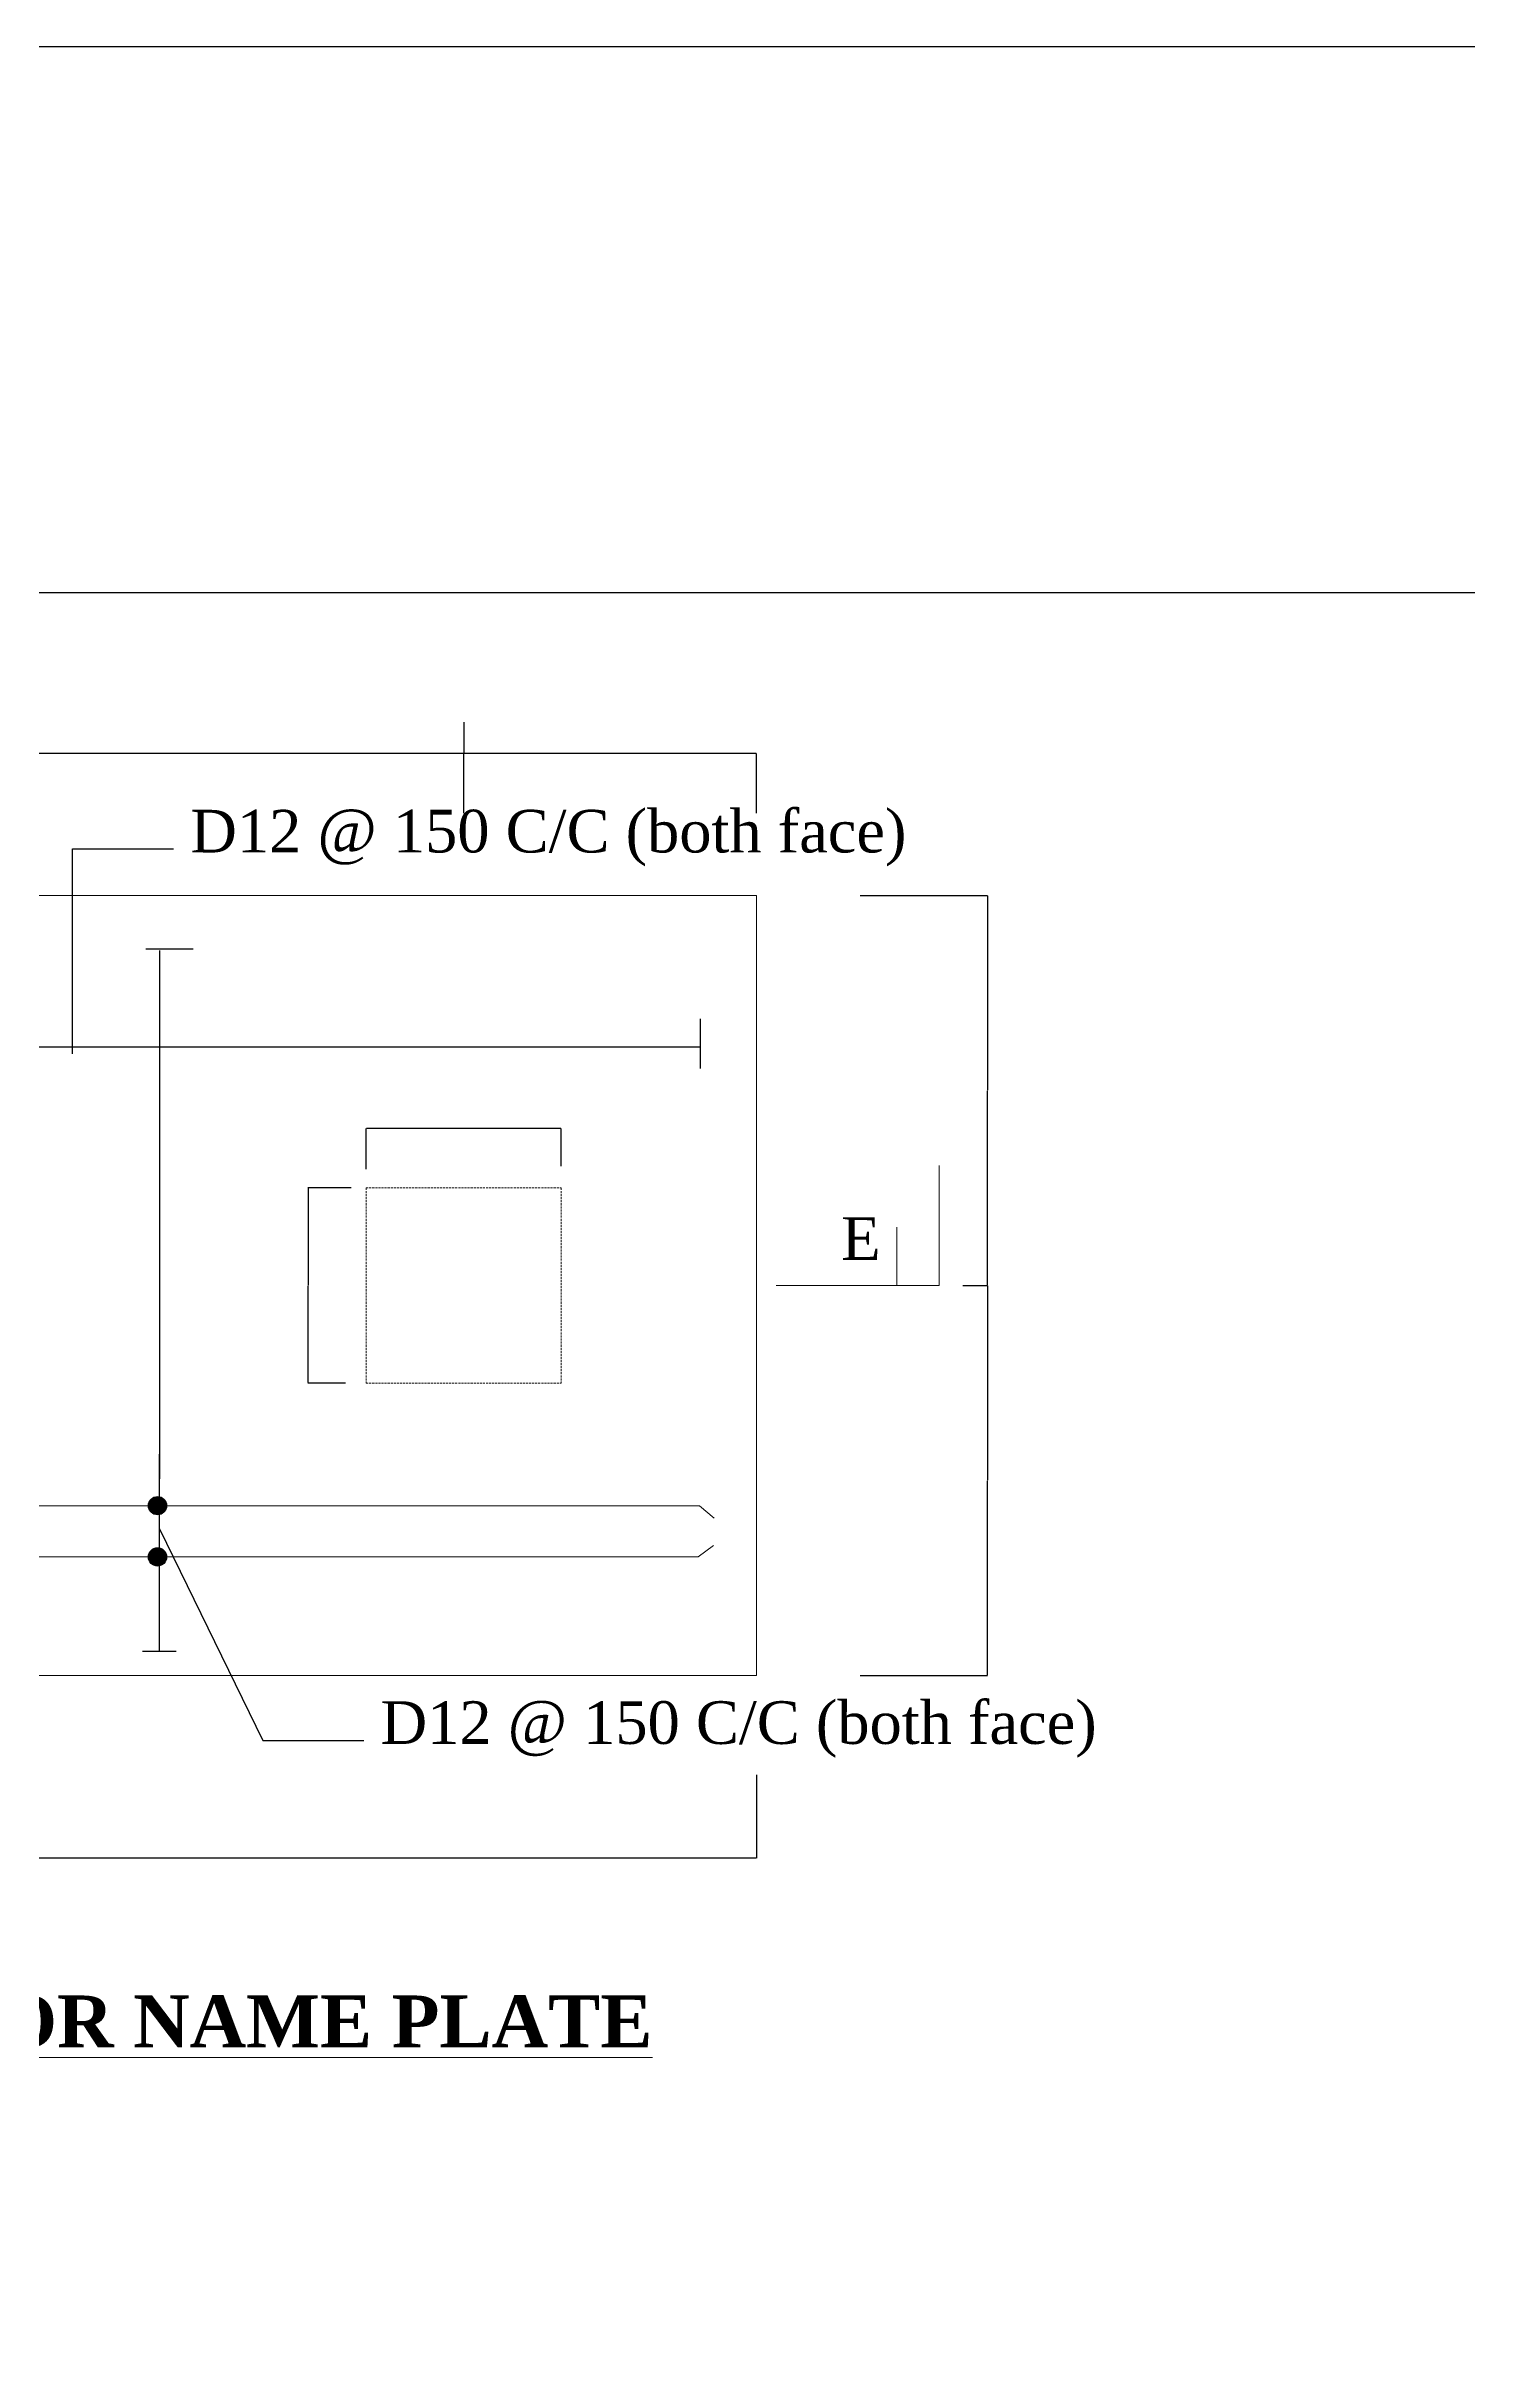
# Model space of a CAD drawing. Header units: inches. Extents: x 89000 to 1304432, y -10828 to 220529.
# Drawn here: x 881103 to 884745, y 81725 to 87660 of the extents above; entities that cross this region are included whole.
import ezdxf

# ---------------------------------------------------------------- set-up
doc = ezdxf.new("R2010")
doc.units = ezdxf.units.IN
doc.header["$LTSCALE"] = 7
doc.header["$MEASUREMENT"] = 0
doc.linetypes.add('DASHED', pattern=[0.75, 0.5, -0.25])
doc.layers.add('Blocks', color=11, linetype='Continuous', lineweight=9)
doc.layers.add('LINE', color=7, linetype='Continuous')
doc.styles.get("Standard").update_dxf_attribs({"font": 'arial.ttf'})
doc.styles.add('TIMES', font='ARIALN.TTF')
doc.dimstyles.get("Standard").update_dxf_attribs({"dimtxt": 0.18, "dimasz": 0.18, "dimexe": 0.18, "dimexo": 0.0625, "dimgap": 0.09, "dimtad": 0, "dimtih": 1, "dimtoh": 1, "dimdec": 4, "dimzin": 0, "dimdsep": 46, "dimtxsty": 'Standard', "dimcen": 0.09, "dimadec": 0, "dimazin": 0, "dimtfac": 1, "dimtdec": 4, "dimtofl": 0, "dimtmove": 0, "dimatfit": 3, "dimfxl": 1, "dimtolj": 1, "dimtzin": 0, "dimarcsym": 0})

# ---------------------------------------------------------------- blocks, each defined once
blk = doc.blocks.new('*D399')
at = {"color": 0, "lineweight": -2, "ltscale": 0.5, "transparency": 16777216}
for p, q in [((878054.3, 87659.6), (878054.3, 87659.9)), ((878054.5, 87659.7), (886390.9, 87659.7)), ((894728.8, 87659.7), (886392.4, 87659.7)), ((894728.9, 87659.6), (894728.9, 87659.9))]:
    blk.add_line(p, q, dxfattribs=at)
at = {"color": 0, "linetype": 'Continuous', "ltscale": 0.5, "transparency": 16777216}
for points in [[(878054.5, 87659.8), (878054.5, 87659.7), (878054.3, 87659.7)], [(894728.8, 87659.8), (894728.8, 87659.7), (894728.9, 87659.7)]]:
    blk.add_solid(points, dxfattribs=at)
at = {"layer": 'Defpoints', "color": 0, "linetype": 'Continuous', "ltscale": 0.5, "transparency": 16777216}
for p in [(894728.9, 87659.7), (878054.3, 86259.5), (894728.9, 86259.5)]:
    blk.add_point(p, dxfattribs=at)
at = {"color": 0, "linetype": 'Continuous', "lineweight": -3, "ltscale": 0.5, "transparency": 16777216, "insert": (886391.6, 87659.7), "char_height": 0.18, "attachment_point": 5}
blk.add_mtext('\\A1;16674.6353', dxfattribs=at)
blk = doc.blocks.new('*D400')
at = {"layer": 'Blocks', "color": 0, "linetype": 'ByBlock', "lineweight": -2, "ltscale": 0.5, "transparency": 16777216}
for p, q in [((879047.4, 83255.3), (879047.4, 83015.3)), ((882922.4, 83229.2), (882922.4, 83015.3)), ((882921.4, 83015.4), (879048.4, 83015.4))]:
    blk.add_line(p, q, dxfattribs=at)
at = {"layer": 'Blocks', "color": 0, "linetype": 'ByBlock', "ltscale": 0.5, "transparency": 16777216}
for points in [[(879048.4, 83015.6), (879048.4, 83015.3), (879047.4, 83015.4)], [(882921.4, 83015.6), (882921.4, 83015.3), (882922.4, 83015.4)]]:
    blk.add_solid(points, dxfattribs=at)
at = {"layer": 'Defpoints', "color": 0, "linetype": 'ByBlock', "ltscale": 0.5, "transparency": 16777216}
for p in [(879047.4, 83255.3), (882922.4, 83229.2), (879047.4, 83015.4)]:
    blk.add_point(p, dxfattribs=at)
at = {"layer": 'Blocks', "color": 0, "linetype": 'ByBlock', "lineweight": 13, "ltscale": 0.5, "transparency": 16777216, "insert": (880984.9, 83016.3), "char_height": 1.23, "attachment_point": 5}
blk.add_mtext('\\A1;1450', dxfattribs=at)
blk = doc.blocks.new('*D403')
at = {"layer": 'Blocks', "color": 0, "linetype": 'ByBlock', "lineweight": -2, "ltscale": 0.5, "transparency": 16777216}
for p, q in [((882172.4, 85927.2), (882172.4, 85847.3)), ((882921.4, 85847.5), (882173.4, 85847.5)), ((882922.4, 85694.7), (882922.4, 85847.6))]:
    blk.add_line(p, q, dxfattribs=at)
at = {"layer": 'Blocks', "color": 0, "linetype": 'ByBlock', "ltscale": 0.5, "transparency": 16777216}
for points in [[(882173.4, 85847.6), (882173.4, 85847.3), (882172.4, 85847.5)], [(882921.4, 85847.6), (882921.4, 85847.3), (882922.4, 85847.5)]]:
    blk.add_solid(points, dxfattribs=at)
at = {"layer": 'Defpoints', "color": 0, "linetype": 'ByBlock', "ltscale": 0.5, "transparency": 16777216}
for p in [(882172.4, 85927.3), (882172.4, 85847.5), (882922.4, 85694.7)]:
    blk.add_point(p, dxfattribs=at)
at = {"layer": 'Blocks', "color": 0, "linetype": 'ByBlock', "lineweight": 13, "ltscale": 0.5, "transparency": 16777216, "insert": (882547.4, 85848.3), "char_height": 1.23, "attachment_point": 5}
blk.add_mtext('\\A1;{\\fTimes New Roman|b0|i0|c0|p18;325}', dxfattribs=at)
blk = doc.blocks.new('*D404')
at = {"layer": 'Blocks', "color": 0, "linetype": 'ByBlock', "lineweight": -2, "ltscale": 0.5, "transparency": 16777216}
for p, q in [((879797.4, 85943.1), (879797.4, 85847.3)), ((882171.4, 85847.5), (879798.4, 85847.5)), ((882172.4, 85694.7), (882172.4, 85847.6))]:
    blk.add_line(p, q, dxfattribs=at)
at = {"layer": 'Blocks', "color": 0, "linetype": 'ByBlock', "ltscale": 0.5, "transparency": 16777216}
for points in [[(879798.4, 85847.6), (879798.4, 85847.3), (879797.4, 85847.5)], [(882171.4, 85847.6), (882171.4, 85847.3), (882172.4, 85847.5)]]:
    blk.add_solid(points, dxfattribs=at)
at = {"layer": 'Defpoints', "color": 0, "linetype": 'ByBlock', "ltscale": 0.5, "transparency": 16777216}
for p in [(879797.4, 85943.2), (879797.4, 85847.5), (882172.4, 85694.7)]:
    blk.add_point(p, dxfattribs=at)
at = {"layer": 'Blocks', "color": 0, "linetype": 'ByBlock', "lineweight": 13, "ltscale": 0.5, "transparency": 16777216, "insert": (880984.9, 85848.3), "char_height": 1.23, "attachment_point": 5}
blk.add_mtext('\\A1;800', dxfattribs=at)
blk = doc.blocks.new('*D407')
at = {"layer": 'Blocks', "color": 0, "linetype": 'ByBlock', "lineweight": -2, "ltscale": 0.5, "transparency": 16777216}
for p, q in [((883187.9, 85483.6), (883514.3, 85483.6)), ((883514.1, 85482.6), (883514.1, 84984.5)), ((883514.1, 84484.6), (883514.1, 84982.7)), ((883451.1, 84483.6), (883514.3, 84483.6))]:
    blk.add_line(p, q, dxfattribs=at)
at = {"layer": 'Blocks', "color": 0, "linetype": 'ByBlock', "ltscale": 0.5, "transparency": 16777216}
for points in [[(883513.9, 85482.6), (883514.3, 85482.6), (883514.1, 85483.6)], [(883513.9, 84484.6), (883514.3, 84484.6), (883514.1, 84483.6)]]:
    blk.add_solid(points, dxfattribs=at)
at = {"layer": 'Defpoints', "color": 0, "linetype": 'ByBlock', "ltscale": 0.5, "transparency": 16777216}
for p in [(883187.9, 85483.6), (883451.1, 84483.6), (883514.1, 84483.6)]:
    blk.add_point(p, dxfattribs=at)
at = {"layer": 'Blocks', "color": 0, "linetype": 'ByBlock', "lineweight": 13, "ltscale": 0.5, "transparency": 16777216, "insert": (883514.1, 84983.6), "char_height": 1.23, "attachment_point": 5}
blk.add_mtext('\\A1;{\\fTimes New Roman|b0|i0|c0|p18;400}', dxfattribs=at)
blk = doc.blocks.new('*D408')
at = {"layer": 'Blocks', "color": 0, "linetype": 'ByBlock', "lineweight": -2, "ltscale": 0.5, "transparency": 16777216}
for p, q in [((883451.1, 84483.6), (883514.3, 84483.6)), ((883514.1, 84482.6), (883514.1, 83984.5)), ((883514.1, 83484.6), (883514.1, 83982.7)), ((883187.9, 83483.6), (883514.3, 83483.6))]:
    blk.add_line(p, q, dxfattribs=at)
at = {"layer": 'Blocks', "color": 0, "linetype": 'ByBlock', "ltscale": 0.5, "transparency": 16777216}
for points in [[(883513.9, 84482.6), (883514.3, 84482.6), (883514.1, 84483.6)], [(883513.9, 83484.6), (883514.3, 83484.6), (883514.1, 83483.6)]]:
    blk.add_solid(points, dxfattribs=at)
at = {"layer": 'Defpoints', "color": 0, "linetype": 'ByBlock', "ltscale": 0.5, "transparency": 16777216}
for p in [(883451.1, 84483.6), (883187.9, 83483.6), (883514.1, 83483.6)]:
    blk.add_point(p, dxfattribs=at)
at = {"layer": 'Blocks', "color": 0, "linetype": 'ByBlock', "lineweight": 13, "ltscale": 0.5, "transparency": 16777216, "insert": (883514.1, 83983.6), "char_height": 1.23, "attachment_point": 5}
blk.add_mtext('\\A1;{\\fTimes New Roman|b0|i0|c0|p18;400}', dxfattribs=at)
blk = doc.blocks.new('*D409')
at = {"layer": 'Blocks', "color": 0, "linetype": 'ByBlock', "lineweight": -2, "ltscale": 0.5, "transparency": 16777216}
for p, q in [((881922.4, 84781.5), (881922.4, 84885.9)), ((882421.4, 84885.7), (881923.4, 84885.7)), ((882422.4, 84789.5), (882422.4, 84885.9))]:
    blk.add_line(p, q, dxfattribs=at)
at = {"layer": 'Blocks', "color": 0, "linetype": 'ByBlock', "ltscale": 0.5, "transparency": 16777216}
for points in [[(881923.4, 84885.9), (881923.4, 84885.6), (881922.4, 84885.7)], [(882421.4, 84885.9), (882421.4, 84885.6), (882422.4, 84885.7)]]:
    blk.add_solid(points, dxfattribs=at)
at = {"layer": 'Defpoints', "color": 0, "linetype": 'ByBlock', "ltscale": 0.5, "transparency": 16777216}
for p in [(881922.4, 84885.7), (881922.4, 84781.4), (882422.4, 84789.4)]:
    blk.add_point(p, dxfattribs=at)
at = {"layer": 'Blocks', "color": 0, "linetype": 'ByBlock', "lineweight": 13, "ltscale": 0.5, "transparency": 16777216, "insert": (882172.4, 84886.6), "char_height": 1.23, "attachment_point": 5}
blk.add_mtext('\\A1;{\\fTimes New Roman|b0|i0|c0|p18;250}', dxfattribs=at)
blk = doc.blocks.new('*D410')
at = {"layer": 'Blocks', "color": 0, "linetype": 'ByBlock', "lineweight": -2, "ltscale": 0.5, "transparency": 16777216}
for p, q in [((881883.9, 84733.6), (881773.4, 84733.6)), ((881773.6, 84732.6), (881773.6, 84484.5)), ((881773.6, 84234.6), (881773.6, 84482.7)), ((881869.2, 84233.6), (881773.4, 84233.6))]:
    blk.add_line(p, q, dxfattribs=at)
at = {"layer": 'Blocks', "color": 0, "linetype": 'ByBlock', "ltscale": 0.5, "transparency": 16777216}
for points in [[(881773.4, 84732.6), (881773.7, 84732.6), (881773.6, 84733.6)], [(881773.4, 84234.6), (881773.7, 84234.6), (881773.6, 84233.6)]]:
    blk.add_solid(points, dxfattribs=at)
at = {"layer": 'Defpoints', "color": 0, "linetype": 'ByBlock', "ltscale": 0.5, "transparency": 16777216}
for p in [(881883.9, 84733.6), (881773.6, 84233.6), (881869.3, 84233.6)]:
    blk.add_point(p, dxfattribs=at)
at = {"layer": 'Blocks', "color": 0, "linetype": 'ByBlock', "lineweight": 13, "ltscale": 0.5, "transparency": 16777216, "insert": (881773.6, 84483.6), "char_height": 1.23, "attachment_point": 5}
blk.add_mtext('\\A1;{\\fTimes New Roman|b0|i0|c0|p18;250}', dxfattribs=at)
blk = doc.blocks.new('*D438')
at = {"color": 0, "lineweight": -2, "ltscale": 0.5, "transparency": 16777216}
for p, q in [((878054.3, 87659.6), (878054.3, 87659.9)), ((878054.5, 87659.7), (886390.9, 87659.7)), ((894728.8, 87659.7), (886392.4, 87659.7)), ((894728.9, 87659.6), (894728.9, 87659.9))]:
    blk.add_line(p, q, dxfattribs=at)
at = {"color": 0, "linetype": 'Continuous', "ltscale": 0.5, "transparency": 16777216}
for points in [[(878054.5, 87659.8), (878054.5, 87659.7), (878054.3, 87659.7)], [(894728.8, 87659.8), (894728.8, 87659.7), (894728.9, 87659.7)]]:
    blk.add_solid(points, dxfattribs=at)
at = {"layer": 'Defpoints', "color": 0, "linetype": 'Continuous', "ltscale": 0.5, "transparency": 16777216}
for p in [(894728.9, 87659.7), (878054.3, 86259.5), (894728.9, 86259.5)]:
    blk.add_point(p, dxfattribs=at)
at = {"color": 0, "linetype": 'Continuous', "lineweight": -3, "ltscale": 0.5, "transparency": 16777216, "insert": (886391.6, 87659.7), "char_height": 0.18, "attachment_point": 5}
blk.add_mtext('\\A1;16674.6353', dxfattribs=at)
blk = doc.blocks.new('*D439')
at = {"layer": 'Blocks', "color": 0, "linetype": 'ByBlock', "lineweight": -2, "ltscale": 0.5, "transparency": 16777216}
for p, q in [((879047.4, 83255.3), (879047.4, 83015.3)), ((882922.4, 83229.2), (882922.4, 83015.3)), ((882921.4, 83015.4), (879048.4, 83015.4))]:
    blk.add_line(p, q, dxfattribs=at)
at = {"layer": 'Blocks', "color": 0, "linetype": 'ByBlock', "ltscale": 0.5, "transparency": 16777216}
for points in [[(879048.4, 83015.6), (879048.4, 83015.3), (879047.4, 83015.4)], [(882921.4, 83015.6), (882921.4, 83015.3), (882922.4, 83015.4)]]:
    blk.add_solid(points, dxfattribs=at)
at = {"layer": 'Defpoints', "color": 0, "linetype": 'ByBlock', "ltscale": 0.5, "transparency": 16777216}
for p in [(879047.4, 83255.3), (882922.4, 83229.2), (879047.4, 83015.4)]:
    blk.add_point(p, dxfattribs=at)
at = {"layer": 'Blocks', "color": 0, "linetype": 'ByBlock', "lineweight": 13, "ltscale": 0.5, "transparency": 16777216, "insert": (880984.9, 83016.3), "char_height": 1.23, "attachment_point": 5}
blk.add_mtext('\\A1;1450', dxfattribs=at)
blk = doc.blocks.new('*D442')
at = {"layer": 'Blocks', "color": 0, "linetype": 'ByBlock', "lineweight": -2, "ltscale": 0.5, "transparency": 16777216}
for p, q in [((882172.4, 85927.2), (882172.4, 85847.3)), ((882921.4, 85847.5), (882173.4, 85847.5)), ((882922.4, 85694.7), (882922.4, 85847.6))]:
    blk.add_line(p, q, dxfattribs=at)
at = {"layer": 'Blocks', "color": 0, "linetype": 'ByBlock', "ltscale": 0.5, "transparency": 16777216}
for points in [[(882173.4, 85847.6), (882173.4, 85847.3), (882172.4, 85847.5)], [(882921.4, 85847.6), (882921.4, 85847.3), (882922.4, 85847.5)]]:
    blk.add_solid(points, dxfattribs=at)
at = {"layer": 'Defpoints', "color": 0, "linetype": 'ByBlock', "ltscale": 0.5, "transparency": 16777216}
for p in [(882172.4, 85927.3), (882172.4, 85847.5), (882922.4, 85694.7)]:
    blk.add_point(p, dxfattribs=at)
at = {"layer": 'Blocks', "color": 0, "linetype": 'ByBlock', "lineweight": 13, "ltscale": 0.5, "transparency": 16777216, "insert": (882547.4, 85848.3), "char_height": 1.23, "attachment_point": 5}
blk.add_mtext('\\A1;{\\fTimes New Roman|b0|i0|c0|p18;325}', dxfattribs=at)
blk = doc.blocks.new('*D443')
at = {"layer": 'Blocks', "color": 0, "linetype": 'ByBlock', "lineweight": -2, "ltscale": 0.5, "transparency": 16777216}
for p, q in [((879797.4, 85943.1), (879797.4, 85847.3)), ((882171.4, 85847.5), (879798.4, 85847.5)), ((882172.4, 85694.7), (882172.4, 85847.6))]:
    blk.add_line(p, q, dxfattribs=at)
at = {"layer": 'Blocks', "color": 0, "linetype": 'ByBlock', "ltscale": 0.5, "transparency": 16777216}
for points in [[(879798.4, 85847.6), (879798.4, 85847.3), (879797.4, 85847.5)], [(882171.4, 85847.6), (882171.4, 85847.3), (882172.4, 85847.5)]]:
    blk.add_solid(points, dxfattribs=at)
at = {"layer": 'Defpoints', "color": 0, "linetype": 'ByBlock', "ltscale": 0.5, "transparency": 16777216}
for p in [(879797.4, 85943.2), (879797.4, 85847.5), (882172.4, 85694.7)]:
    blk.add_point(p, dxfattribs=at)
at = {"layer": 'Blocks', "color": 0, "linetype": 'ByBlock', "lineweight": 13, "ltscale": 0.5, "transparency": 16777216, "insert": (880984.9, 85848.3), "char_height": 1.23, "attachment_point": 5}
blk.add_mtext('\\A1;800', dxfattribs=at)
blk = doc.blocks.new('*D446')
at = {"layer": 'Blocks', "color": 0, "linetype": 'ByBlock', "lineweight": -2, "ltscale": 0.5, "transparency": 16777216}
for p, q in [((883187.9, 85483.6), (883514.3, 85483.6)), ((883514.1, 85482.6), (883514.1, 84984.5)), ((883514.1, 84484.6), (883514.1, 84982.7)), ((883451.1, 84483.6), (883514.3, 84483.6))]:
    blk.add_line(p, q, dxfattribs=at)
at = {"layer": 'Blocks', "color": 0, "linetype": 'ByBlock', "ltscale": 0.5, "transparency": 16777216}
for points in [[(883513.9, 85482.6), (883514.3, 85482.6), (883514.1, 85483.6)], [(883513.9, 84484.6), (883514.3, 84484.6), (883514.1, 84483.6)]]:
    blk.add_solid(points, dxfattribs=at)
at = {"layer": 'Defpoints', "color": 0, "linetype": 'ByBlock', "ltscale": 0.5, "transparency": 16777216}
for p in [(883187.9, 85483.6), (883451.1, 84483.6), (883514.1, 84483.6)]:
    blk.add_point(p, dxfattribs=at)
at = {"layer": 'Blocks', "color": 0, "linetype": 'ByBlock', "lineweight": 13, "ltscale": 0.5, "transparency": 16777216, "insert": (883514.1, 84983.6), "char_height": 1.23, "attachment_point": 5}
blk.add_mtext('\\A1;{\\fTimes New Roman|b0|i0|c0|p18;400}', dxfattribs=at)
blk = doc.blocks.new('*D447')
at = {"layer": 'Blocks', "color": 0, "linetype": 'ByBlock', "lineweight": -2, "ltscale": 0.5, "transparency": 16777216}
for p, q in [((883451.1, 84483.6), (883514.3, 84483.6)), ((883514.1, 84482.6), (883514.1, 83984.5)), ((883514.1, 83484.6), (883514.1, 83982.7)), ((883187.9, 83483.6), (883514.3, 83483.6))]:
    blk.add_line(p, q, dxfattribs=at)
at = {"layer": 'Blocks', "color": 0, "linetype": 'ByBlock', "ltscale": 0.5, "transparency": 16777216}
for points in [[(883513.9, 84482.6), (883514.3, 84482.6), (883514.1, 84483.6)], [(883513.9, 83484.6), (883514.3, 83484.6), (883514.1, 83483.6)]]:
    blk.add_solid(points, dxfattribs=at)
at = {"layer": 'Defpoints', "color": 0, "linetype": 'ByBlock', "ltscale": 0.5, "transparency": 16777216}
for p in [(883451.1, 84483.6), (883187.9, 83483.6), (883514.1, 83483.6)]:
    blk.add_point(p, dxfattribs=at)
at = {"layer": 'Blocks', "color": 0, "linetype": 'ByBlock', "lineweight": 13, "ltscale": 0.5, "transparency": 16777216, "insert": (883514.1, 83983.6), "char_height": 1.23, "attachment_point": 5}
blk.add_mtext('\\A1;{\\fTimes New Roman|b0|i0|c0|p18;400}', dxfattribs=at)
blk = doc.blocks.new('*D448')
at = {"layer": 'Blocks', "color": 0, "linetype": 'ByBlock', "lineweight": -2, "ltscale": 0.5, "transparency": 16777216}
for p, q in [((881922.4, 84781.5), (881922.4, 84885.9)), ((882421.4, 84885.7), (881923.4, 84885.7)), ((882422.4, 84789.5), (882422.4, 84885.9))]:
    blk.add_line(p, q, dxfattribs=at)
at = {"layer": 'Blocks', "color": 0, "linetype": 'ByBlock', "ltscale": 0.5, "transparency": 16777216}
for points in [[(881923.4, 84885.9), (881923.4, 84885.6), (881922.4, 84885.7)], [(882421.4, 84885.9), (882421.4, 84885.6), (882422.4, 84885.7)]]:
    blk.add_solid(points, dxfattribs=at)
at = {"layer": 'Defpoints', "color": 0, "linetype": 'ByBlock', "ltscale": 0.5, "transparency": 16777216}
for p in [(881922.4, 84885.7), (881922.4, 84781.4), (882422.4, 84789.4)]:
    blk.add_point(p, dxfattribs=at)
at = {"layer": 'Blocks', "color": 0, "linetype": 'ByBlock', "lineweight": 13, "ltscale": 0.5, "transparency": 16777216, "insert": (882172.4, 84886.6), "char_height": 1.23, "attachment_point": 5}
blk.add_mtext('\\A1;{\\fTimes New Roman|b0|i0|c0|p18;250}', dxfattribs=at)
blk = doc.blocks.new('*D449')
at = {"layer": 'Blocks', "color": 0, "linetype": 'ByBlock', "lineweight": -2, "ltscale": 0.5, "transparency": 16777216}
for p, q in [((881883.9, 84733.6), (881773.4, 84733.6)), ((881773.6, 84732.6), (881773.6, 84484.5)), ((881773.6, 84234.6), (881773.6, 84482.7)), ((881869.2, 84233.6), (881773.4, 84233.6))]:
    blk.add_line(p, q, dxfattribs=at)
at = {"layer": 'Blocks', "color": 0, "linetype": 'ByBlock', "ltscale": 0.5, "transparency": 16777216}
for points in [[(881773.4, 84732.6), (881773.7, 84732.6), (881773.6, 84733.6)], [(881773.4, 84234.6), (881773.7, 84234.6), (881773.6, 84233.6)]]:
    blk.add_solid(points, dxfattribs=at)
at = {"layer": 'Defpoints', "color": 0, "linetype": 'ByBlock', "ltscale": 0.5, "transparency": 16777216}
for p in [(881883.9, 84733.6), (881773.6, 84233.6), (881869.3, 84233.6)]:
    blk.add_point(p, dxfattribs=at)
at = {"layer": 'Blocks', "color": 0, "linetype": 'ByBlock', "lineweight": 13, "ltscale": 0.5, "transparency": 16777216, "insert": (881773.6, 84483.6), "char_height": 1.23, "attachment_point": 5}
blk.add_mtext('\\A1;{\\fTimes New Roman|b0|i0|c0|p18;250}', dxfattribs=at)

msp = doc.modelspace()

# ---------------------------------------------------------------- hatches: boundary and pattern name
at = {"linetype": 'Continuous', "lineweight": -3, "ltscale": 0.5}
h = msp.add_hatch(color=0, dxfattribs=at)
h.paths.add_polyline_path([(881411.25777, 83919.13357), (881387.87174, 83919.13357), (881387.87174, 83895.74754, 0.4142135624)])
h.paths.add_polyline_path([(881387.87174, 83942.5196), (881387.87174, 83919.13357), (881411.25777, 83919.13357, 0.4142135624)])
h.paths.add_polyline_path([(881387.87174, 83942.5196, 0.4142135624), (881364.48571, 83919.13357), (881387.87174, 83919.13357)])
h.paths.add_polyline_path([(881387.87174, 83919.13357), (881364.48571, 83919.13357, 0.4142135624), (881387.87174, 83895.74754)])
h = msp.add_hatch(color=0, dxfattribs=at)
h.paths.add_polyline_path([(881411.25777, 83919.13357), (881387.87174, 83919.13357), (881387.87174, 83895.74754, 0.4142135624)])
h.paths.add_polyline_path([(881387.87174, 83942.5196), (881387.87174, 83919.13357), (881411.25777, 83919.13357, 0.4142135624)])
h.paths.add_polyline_path([(881387.87174, 83942.5196, 0.4142135624), (881364.48571, 83919.13357), (881387.87174, 83919.13357)])
h.paths.add_polyline_path([(881387.87174, 83919.13357), (881364.48571, 83919.13357, 0.4142135624), (881387.87174, 83895.74754)])
h = msp.add_hatch(color=0, dxfattribs=at)
h.paths.add_polyline_path([(881411.25777, 83787.91631), (881387.87174, 83787.91631), (881387.87174, 83764.53028, 0.4142135624)])
h.paths.add_polyline_path([(881387.87174, 83811.30234), (881387.87174, 83787.91631), (881411.25777, 83787.91631, 0.4142135624)])
h.paths.add_polyline_path([(881387.87174, 83811.30234, 0.4142135624), (881364.48571, 83787.91631), (881387.87174, 83787.91631)])
h.paths.add_polyline_path([(881387.87174, 83787.91631), (881364.48571, 83787.91631, 0.4142135624), (881387.87174, 83764.53028)])
h = msp.add_hatch(color=0, dxfattribs=at)
h.paths.add_polyline_path([(881411.25777, 83787.91631), (881387.87174, 83787.91631), (881387.87174, 83764.53028, 0.4142135624)])
h.paths.add_polyline_path([(881387.87174, 83811.30234), (881387.87174, 83787.91631), (881411.25777, 83787.91631, 0.4142135624)])
h.paths.add_polyline_path([(881387.87174, 83811.30234, 0.4142135624), (881364.48571, 83787.91631), (881387.87174, 83787.91631)])
h.paths.add_polyline_path([(881387.87174, 83787.91631), (881364.48571, 83787.91631, 0.4142135624), (881387.87174, 83764.53028)])

# ---------------------------------------------------------------- linework, layer by layer
at = {"color": 0, "linetype": 'Continuous', "lineweight": -3, "ltscale": 0.5}
for p, q in [((881357.94085, 85346.54292), (881478.88022, 85346.54292)), ((881357.94085, 85346.54292), (881478.88022, 85346.54292)), ((882778.0768, 85167.22958), (882778.0768, 85040.18914)), ((882778.0768, 85167.22958), (882778.0768, 85040.18914)), ((881349.31311, 83546.18314), (881435.88409, 83546.18314)), ((881349.31311, 83546.18314), (881435.88409, 83546.18314))]:
    msp.add_line(p, q, dxfattribs=at)
for centre in [(881387.87174, 83919.13357), (881387.87174, 83919.13357), (881387.87174, 83787.91631), (881387.87174, 83787.91631)]:
    msp.add_circle(centre, 23.38603, dxfattribs=at)
at = {"layer": 'Blocks', "color": 0, "linetype": 'ByBlock', "lineweight": 13, "ltscale": 0.5}
for p, q in [((879047.39882, 85483.61897), (882922.39882, 85483.61897)), ((879047.39882, 85483.61897), (882922.39882, 85483.61897)), ((882922.39882, 85483.61897), (882922.39882, 83483.61897)), ((882922.39882, 85483.61897), (882922.39882, 83483.61897)), ((883390.20005, 84483.61897), (883390.20005, 84791.40703)), ((883390.20005, 84483.61897), (883390.20005, 84791.40703)), ((883281.79902, 84632.81992), (883281.79902, 84483.61897)), ((883281.79902, 84632.81992), (883281.79902, 84483.61897)), ((882973.12008, 84483.61897), (883390.20005, 84483.61897)), ((882973.12008, 84483.61897), (883390.20005, 84483.61897)), ((879184.49013, 83919.13357), (882776.5667, 83919.13357)), ((879184.49013, 83919.13357), (882776.5667, 83919.13357)), ((882776.5667, 83919.13357), (882814.26523, 83886.82153)), ((882776.5667, 83919.13357), (882814.26523, 83886.82153)), ((882773.10836, 83787.91631), (882812.12647, 83816.85287)), ((882773.10836, 83787.91631), (882812.12647, 83816.85287)), ((879181.03178, 83787.91631), (882773.10836, 83787.91631)), ((879181.03178, 83787.91631), (882773.10836, 83787.91631)), ((879047.39882, 83483.61897), (882922.39882, 83483.61897)), ((879047.39882, 83483.61897), (882922.39882, 83483.61897))]:
    msp.add_line(p, q, dxfattribs=at)
at = {"layer": 'Blocks', "color": 0, "linetype": 'DASHED', "lineweight": 13, "ltscale": 1.5}
for p, q in [((881922.39882, 84733.61897), (881922.39882, 84233.61897)), ((881922.39882, 84733.61897), (882422.39882, 84733.61897)), ((881922.39882, 84733.61897), (881922.39882, 84233.61897)), ((881922.39882, 84733.61897), (882422.39882, 84733.61897)), ((882422.39882, 84733.61897), (882422.39882, 84233.61897)), ((882422.39882, 84733.61897), (882422.39882, 84233.61897)), ((881922.39882, 84233.61897), (882422.39882, 84233.61897)), ((881922.39882, 84233.61897), (882422.39882, 84233.61897))]:
    msp.add_line(p, q, dxfattribs=at)
at = {"layer": 'LINE', "color": 1, "linetype": 'ByBlock', "lineweight": 30, "ltscale": 0.5}
msp.add_lwpolyline([(878054.30786, 74468.18731), (878054.30786, 86259.53654), (894728.94314, 86259.53654), (894728.94314, 74468.18731), (878054.30786, 74468.18731)], close=True, dxfattribs=at)
msp.add_lwpolyline([(878054.30786, 74468.18731), (878054.30786, 86259.53654), (894728.94314, 86259.53654), (894728.94314, 74468.18731), (878054.30786, 74468.18731)], close=True, dxfattribs=at)

# ---------------------------------------------------------------- texts
at = {"layer": 'Blocks', "color": 0, "linetype": 'ByBlock', "lineweight": 13, "ltscale": 0.5, "char_height": 109.305, "attachment_point": 1, "style": 'TIMES'}
for s, insert, width in [('{\\fTimes New Roman|b0|i0|c0|p18;D12 @ 150 C/C (both face)}', (881471.99986, 85702.87409), 2412.6114515), ('{\\fTimes New Roman|b0|i0|c0|p18;D12 @ 150 C/C (both face)}', (881471.99986, 85702.87409), 2412.6114515), ('{\\fTimes New Roman|b0|i0|c0|p18;E}', (883139.80194, 84658.62863), 232.5463875), ('{\\fTimes New Roman|b0|i0|c0|p18;E}', (883139.80194, 84658.62863), 232.5463875), ('{\\fTimes New Roman|b0|i0|c0|p18;D12 @ 150 C/C (both face)}', (881959.48237, 83417.8984), 2412.6114515), ('{\\fTimes New Roman|b0|i0|c0|p18;D12 @ 150 C/C (both face)}', (881959.48237, 83417.8984), 2412.6114515)]:
    msp.add_mtext(s, dxfattribs=dict(at, insert=insert, width=width))
at = {"layer": 'Blocks', "color": 0, "linetype": 'ByBlock', "lineweight": 13, "ltscale": 0.5, "insert": (879855.72688, 82663.72545), "char_height": 132.6859528, "width": 5569.6358429, "attachment_point": 1}
msp.add_mtext('{\\fTimes New Roman|b1|i0|c0|p18;\\L\\C7;FOOTING FOR NAME PLATE\\fTimes New Roman|b0|i0|c0|p18; }', dxfattribs=at)
msp.add_mtext('{\\fTimes New Roman|b1|i0|c0|p18;\\L\\C7;FOOTING FOR NAME PLATE\\fTimes New Roman|b0|i0|c0|p18; }', dxfattribs=at)
msp.add_mtext('{\\fTimes New Roman|b1|i0|c0|p18;\\L\\C7;FOOTING FOR NAME PLATE\\fTimes New Roman|b0|i0|c0|p18; }', dxfattribs=at)
msp.add_mtext('{\\fTimes New Roman|b1|i0|c0|p18;\\L\\C7;FOOTING FOR NAME PLATE\\fTimes New Roman|b0|i0|c0|p18; }', dxfattribs=at)

# ---------------------------------------------------------------- dimensions: what is measured, and where the dimension line sits
at = {"color": 0, "linetype": 'Continuous', "lineweight": -3, "ltscale": 0.5}
for picture in ['*D399', '*D438']:
    dim = msp.add_linear_dim(base=(894728.94314, 87659.74979), p1=(878054.30786, 86259.53654), p2=(894728.94314, 86259.53654), dimstyle='Standard', override={"dimfxl": 0.15, "dimfxlon": 1}, dxfattribs=at)
    dim.commit()
    dim.dimension.update_dxf_attribs({"geometry": picture, "text_midpoint": (886391.6255, 87659.74979)})
at = {"layer": 'Blocks', "color": 0, "linetype": 'ByBlock', "lineweight": 13, "ltscale": 0.5}
for base, p1, p2, text, picture, middle in [((879797.39882, 85847.45395), (882172.39882, 85694.68646), (879797.39882, 85943.20739), '800', '*D404', (880984.89882, 85848.33195)), ((879797.39882, 85847.45395), (882172.39882, 85694.68646), (879797.39882, 85943.20739), '800', '*D443', (880984.89882, 85848.33195)), ((882172.39882, 85847.45395), (882922.39882, 85694.68646), (882172.39882, 85927.2786), '{\\fTimes New Roman|b0|i0|c0|p18;325}', '*D403', (882547.39882, 85848.32959)), ((882172.39882, 85847.45395), (882922.39882, 85694.68646), (882172.39882, 85927.2786), '{\\fTimes New Roman|b0|i0|c0|p18;325}', '*D442', (882547.39882, 85848.32959)), ((879047.39882, 83015.43247), (882922.39882, 83229.23772), (879047.39882, 83255.34172), '1450', '*D400', (880984.89882, 83016.31048)), ((879047.39882, 83015.43247), (882922.39882, 83229.23772), (879047.39882, 83255.34172), '1450', '*D439', (880984.89882, 83016.31048))]:
    dim = msp.add_linear_dim(base=base, p1=p1, p2=p2, text=text, dimstyle='Standard', override={"dimtxt": 1.23, "dimasz": 1, "dimgap": 0.25, "dimtad": 1, "dimazin": 1, "dimfxl": 700, "dimfxlon": 1}, dxfattribs=at)
    dim.commit()
    dim.dimension.update_dxf_attribs({"geometry": picture, "text_midpoint": middle})
for base, p1, p2, picture, middle in [((883514.11124, 84483.61897), (883187.87068, 85483.61897), (883451.07986, 84483.61897), '*D407', (883514.11124, 84983.61897)), ((883514.11124, 84483.61897), (883187.87068, 85483.61897), (883451.07986, 84483.61897), '*D446', (883514.11124, 84983.61897)), ((883514.11124, 83483.61897), (883451.07986, 84483.61897), (883187.87068, 83483.61897), '*D408', (883514.11124, 83983.61897)), ((883514.11124, 83483.61897), (883451.07986, 84483.61897), (883187.87068, 83483.61897), '*D447', (883514.11124, 83983.61897))]:
    dim = msp.add_linear_dim(base=base, p1=p1, p2=p2, angle=90, text='{\\fTimes New Roman|b0|i0|c0|p18;400}', dimstyle='Standard', override={"dimtxt": 1.23, "dimasz": 1, "dimgap": 0.25, "dimtad": 1, "dimazin": 1, "dimfxl": 700, "dimfxlon": 1}, dxfattribs=at)
    dim.commit()
    dim.dimension.update_dxf_attribs({"geometry": picture, "text_midpoint": middle})
for picture in ['*D409', '*D448']:
    dim = msp.add_linear_dim(base=(881922.39882, 84885.72828), p1=(882422.39882, 84789.40442), p2=(881922.39882, 84781.42841), text='{\\fTimes New Roman|b0|i0|c0|p18;250}', dimstyle='Standard', override={"dimtxt": 1.23, "dimasz": 1, "dimgap": 0.25, "dimtad": 1, "dimazin": 1, "dimfxl": 700, "dimfxlon": 1}, dxfattribs=at)
    dim.commit()
    dim.dimension.update_dxf_attribs({"geometry": picture, "text_midpoint": (882172.39882, 84885.72828), "dimtype": 160})
for picture in ['*D410', '*D449']:
    dim = msp.add_linear_dim(base=(881773.56106, 84233.61897), p1=(881883.94621, 84733.61897), p2=(881869.30579, 84233.61897), angle=90, text='{\\fTimes New Roman|b0|i0|c0|p18;250}', dimstyle='Standard', override={"dimtxt": 1.23, "dimasz": 1, "dimgap": 0.25, "dimtad": 1, "dimazin": 1, "dimfxl": 700, "dimfxlon": 1}, dxfattribs=at)
    dim.commit()
    dim.dimension.update_dxf_attribs({"geometry": picture, "text_midpoint": (881773.56106, 84483.61897), "dimtype": 160})

# ---------------------------------------------------------------- leaders
for points in [[(881170.05598, 85077.11499), (881170.05598, 85602.43362), (881429.21805, 85602.43362)], [(881170.05598, 85077.11499), (881170.05598, 85602.43362), (881429.21805, 85602.43362)], [(881393.18957, 85341.85987), (881393.18957, 83988.23658)], [(881393.18957, 85341.85987), (881393.18957, 83988.23658)], [(882776.10298, 85094.64845), (880891.95065, 85094.64845)], [(882776.10298, 85094.64845), (880891.95065, 85094.64845)], [(881393.18957, 83545.05954), (881393.18957, 84050.93708)], [(881393.18957, 83545.05954), (881393.18957, 84050.93708)], [(881392.66701, 83860.05797), (881657.53849, 83317.45792), (881916.70056, 83317.45792)], [(881392.66701, 83860.05797), (881657.53849, 83317.45792), (881916.70056, 83317.45792)]]:
    msp.add_leader(points, dimstyle='Standard', override={"dimtxt": 1.23, "dimasz": 1, "dimgap": 0.25, "dimtad": 1, "dimazin": 1, "dimfxl": 700, "dimfxlon": 1}, dxfattribs=at)

doc.saveas('drawing.dxf')
